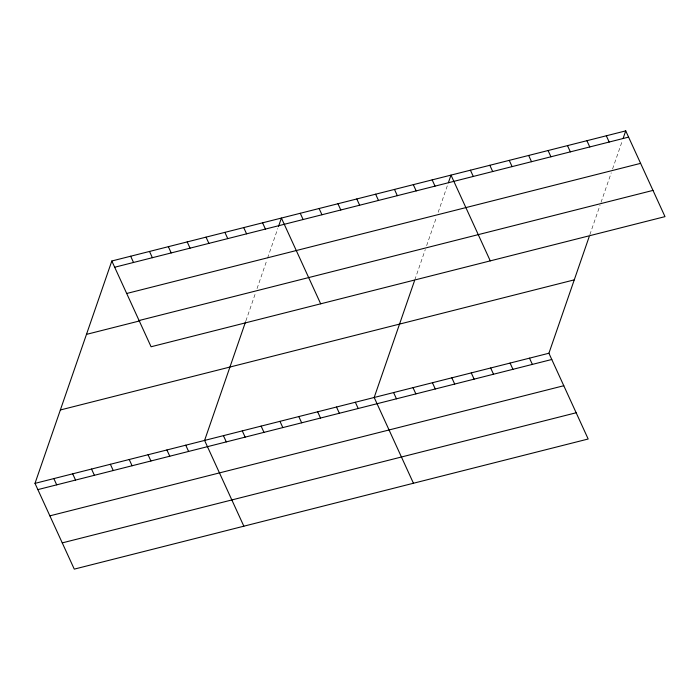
<?xml version="1.0" encoding="UTF-8"?>
<svg xmlns="http://www.w3.org/2000/svg" width="700" height="700" viewBox="0 0 700 700"><rect width="100%" height="100%" fill="white"/><g stroke="black" fill="none" stroke-linecap="round" stroke-linejoin="round"><path stroke-width="0.53" stroke-dasharray="3.5 2.62" d="M245.884 320.889L255.719 292.416M257.049 288.575L266.928 259.989M267.584 258.081L277.786 228.541M414.794 279.912L425.311 249.48M426.641 245.639L436.52 217.044M438.165 212.284L447.379 185.596M589.864 234.693L600.04 205.231M601.038 202.344L611.249 172.804M612.561 168.989L622.116 141.356"/><path stroke-width="1.05" d="M589.19 236.652L548.914 353.238L588.175 439.005L74.27 569.126L35 483.367L111.825 260.995L625.73 130.874L665 216.633L151.086 346.762L111.825 260.995M245.543 321.877L204.593 440.422L243.854 526.19M278.451 226.634L281.409 218.059L320.679 303.817M414.461 280.901L374.185 397.477L413.446 483.245M448.367 182.735L451.001 175.114L490.271 260.881M623.096 138.495L625.73 130.874M114.678 267.243L628.591 137.121M126.691 293.484L640.605 163.362M139.072 320.521L652.986 190.4M86.468 334.381L139.86 320.863M60.349 409.981L574.262 279.86M35 483.367L548.914 353.238M37.861 489.615L551.775 359.485M49.875 515.847L563.789 385.726M62.256 542.885L576.161 412.764M606.322 135.791L609.184 142.039M586.906 140.7L589.767 146.947M567.49 145.617L570.351 151.865M548.074 150.535L550.935 156.782M528.657 155.452L531.519 161.7M509.25 160.37L512.111 166.617M489.834 165.279L492.695 171.526M470.418 170.196L473.279 176.444M529.497 358.155L532.359 364.402M432.162 179.883L435.024 186.13M510.081 363.072L512.942 369.32M413.315 184.66L416.176 190.907M490.665 367.99L493.526 374.238M394.476 189.429L397.338 195.676M471.258 372.899L474.119 379.146M375.629 194.197L378.49 200.445M451.841 377.816L454.702 384.064M356.79 198.966L359.642 205.214M432.425 382.734L435.286 388.981M337.942 203.744L340.804 209.991M413.009 387.651L415.87 393.899M319.095 208.513L321.956 214.76M393.592 392.569L396.454 398.816M300.256 213.281L303.118 219.529M355.338 402.255L358.199 408.502M262.57 222.827L265.431 229.075M336.499 407.024L339.36 413.271M243.723 227.596L246.584 233.844M317.651 411.793L320.512 418.04M224.884 232.365L227.745 238.612M298.812 416.57L301.665 422.817M206.036 237.142L208.898 243.39M279.965 421.339L282.826 427.586M187.197 241.911L190.059 248.159M261.118 426.108L263.979 432.355M168.35 246.68L171.211 252.928M242.279 430.876L245.14 437.124M149.511 251.457L152.373 257.705M223.431 435.654L226.293 441.901M130.664 256.226L133.525 262.474M185.745 445.191L188.606 451.439M166.906 449.969L169.768 456.216M148.059 454.738L150.92 460.985M129.22 459.506L132.081 465.754M110.373 464.275L113.234 470.523M91.534 469.052L94.395 475.3M72.686 473.821L75.547 480.069M53.847 478.59L56.7 484.838"/></g></svg>
